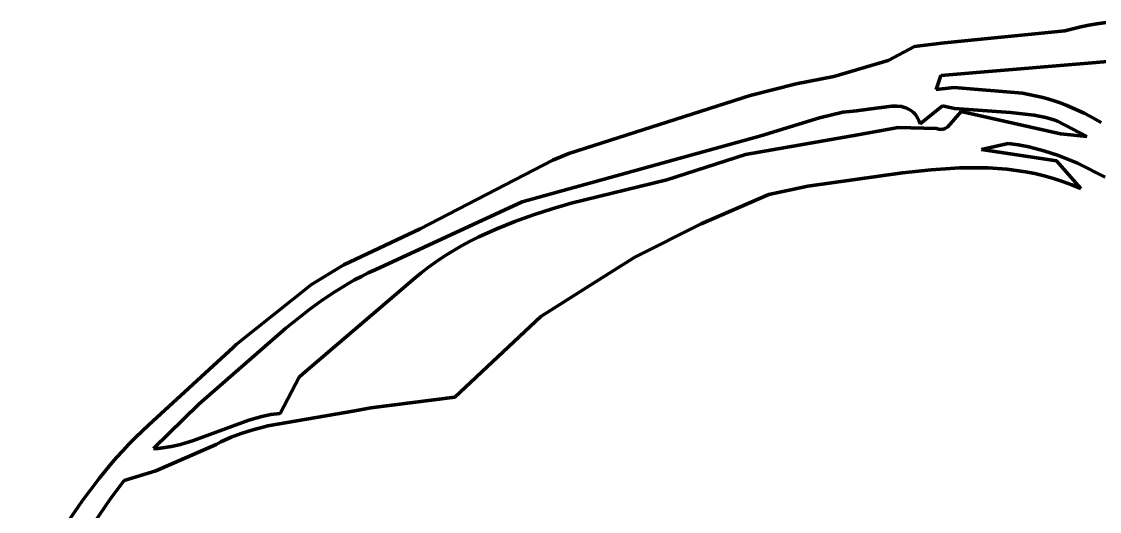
# Model space of a CAD drawing. Header units: millimetres. Extents: x 0 to 11.1, y 0 to 16.2.
# Drawn here: x 2.067 to 3.953, y 4.392 to 5.25 of the extents above; entities that cross this region are included whole.
import ezdxf

# ---------------------------------------------------------------- set-up
doc = ezdxf.new("R2010")
doc.units = ezdxf.units.MM
doc.layers.add('color#0b0b0bff', color=7, linetype='CONTINUOUS', lineweight=100)
doc.layers.add('color#ffffffff', color=7, linetype='CONTINUOUS', lineweight=100)

msp = doc.modelspace()

# ---------------------------------------------------------------- linework, layer by layer
at = {"layer": 'color#0b0b0bff'}
for p, q in [((3.9199, 5.2401), (3.934, 5.2429)), ((3.934, 5.2429), (3.9482, 5.2454)), ((3.9482, 5.2454), (3.9765, 5.2495)), ((3.6817, 5.212), (3.8919, 5.2333)), ((3.8919, 5.2333), (3.9059, 5.2369)), ((3.9059, 5.2369), (3.9199, 5.2401)), ((3.583, 5.1814), (3.6292, 5.2057)), ((3.6292, 5.2057), (3.6762, 5.2118)), ((3.6762, 5.2118), (3.6817, 5.212)), ((4.0618, 5.1878), (3.6755, 5.1551)), ((3.4878, 5.1535), (3.583, 5.1814)), ((3.4224, 5.1402), (3.4878, 5.1535)), ((3.6755, 5.1551), (3.6672, 5.1305)), ((3.3416, 5.1203), (3.4224, 5.1402)), ((3.6672, 5.1305), (3.6984, 5.1338)), ((3.6984, 5.1338), (3.8179, 5.1239)), ((3.0243, 5.0186), (3.3416, 5.1203)), ((3.8179, 5.1239), (3.8292, 5.122)), ((3.8292, 5.122), (3.8404, 5.1197)), ((3.8404, 5.1197), (3.8514, 5.117)), ((3.8514, 5.117), (3.8624, 5.114)), ((3.8624, 5.114), (3.8733, 5.1106)), ((3.8733, 5.1106), (3.884, 5.1069)), ((3.5216, 5.0927), (3.5037, 5.0907)), ((3.5277, 5.093), (3.5216, 5.0927)), ((3.5487, 5.0958), (3.5277, 5.093)), ((3.5894, 5.1015), (3.5487, 5.0958)), ((3.598, 5.1015), (3.5894, 5.1015)), ((3.6063, 5.1005), (3.598, 5.1015)), ((3.6102, 5.0996), (3.6063, 5.1005)), ((3.614, 5.0984), (3.6102, 5.0996)), ((3.6177, 5.0969), (3.614, 5.0984)), ((3.6211, 5.0951), (3.6177, 5.0969)), ((3.6244, 5.0928), (3.6211, 5.0951)), ((3.6274, 5.0902), (3.6244, 5.0928)), ((3.6784, 5.1018), (3.6391, 5.0702)), ((3.6991, 5.0974), (3.6784, 5.1018)), ((3.6877, 5.0653), (3.7106, 5.0921)), ((3.7969, 5.0901), (3.6991, 5.0974)), ((3.7106, 5.0921), (3.8846, 5.0529)), ((3.884, 5.1069), (3.8946, 5.1029)), ((3.8946, 5.1029), (3.9051, 5.0986)), ((3.9051, 5.0986), (3.9155, 5.094)), ((3.9155, 5.094), (3.9257, 5.0891)), ((3.4631, 5.0809), (3.3602, 5.0493)), ((3.5037, 5.0907), (3.4631, 5.0809)), ((3.6303, 5.0871), (3.6274, 5.0902)), ((3.6329, 5.0836), (3.6303, 5.0871)), ((3.6352, 5.0796), (3.6329, 5.0836)), ((3.6373, 5.0752), (3.6352, 5.0796)), ((3.6391, 5.0702), (3.6373, 5.0752)), ((3.8385, 5.0857), (3.7969, 5.0901)), ((3.8591, 5.0814), (3.8385, 5.0857)), ((3.8727, 5.0775), (3.8591, 5.0814)), ((3.8794, 5.0751), (3.8727, 5.0775)), ((3.9309, 5.0482), (3.8794, 5.0751)), ((3.9257, 5.0891), (3.9358, 5.0838)), ((3.9358, 5.0838), (3.9556, 5.0726)), ((3.53, 5.0509), (3.6007, 5.064)), ((3.6007, 5.064), (3.6676, 5.062)), ((3.6676, 5.062), (3.672, 5.0608)), ((3.672, 5.0608), (3.6759, 5.0605)), ((3.6759, 5.0605), (3.6814, 5.0616)), ((3.6814, 5.0616), (3.6877, 5.0653)), ((3.3602, 5.0493), (2.9426, 4.9336)), ((3.3334, 5.0168), (3.53, 5.0509)), ((3.7932, 5.036), (3.7462, 5.0255)), ((3.8113, 5.0335), (3.7932, 5.036)), ((3.8846, 5.0529), (3.9309, 5.0482)), ((2.9965, 5.0068), (3.0243, 5.0186)), ((3.1958, 4.9726), (3.3334, 5.0168)), ((3.7462, 5.0255), (3.8775, 5.0059)), ((3.8291, 5.0301), (3.8113, 5.0335)), ((3.8553, 5.0234), (3.8291, 5.0301)), ((3.881, 5.015), (3.8553, 5.0234)), ((2.7645, 4.8867), (2.9965, 5.0068)), ((3.8775, 5.0059), (3.92, 4.957)), ((3.9143, 5.0014), (3.881, 5.015)), ((3.9627, 4.9769), (3.9143, 5.0014)), ((3.6079, 4.9844), (3.4423, 4.9614)), ((3.6581, 4.9899), (3.6079, 4.9844)), ((3.6914, 4.9924), (3.6581, 4.9899)), ((3.7081, 4.9932), (3.6914, 4.9924)), ((3.7247, 4.9936), (3.7081, 4.9932)), ((3.7413, 4.9936), (3.7247, 4.9936)), ((3.7579, 4.9931), (3.7413, 4.9936)), ((3.7744, 4.9922), (3.7579, 4.9931)), ((3.7908, 4.9908), (3.7744, 4.9922)), ((3.8072, 4.9889), (3.7908, 4.9908)), ((3.8236, 4.9863), (3.8072, 4.9889)), ((3.8398, 4.9832), (3.8236, 4.9863)), ((3.856, 4.9794), (3.8398, 4.9832)), ((3.8722, 4.9749), (3.856, 4.9794)), ((3.0287, 4.9313), (3.1958, 4.9726)), ((3.4423, 4.9614), (3.3745, 4.9465)), ((3.8882, 4.9697), (3.8722, 4.9749)), ((3.9041, 4.9638), (3.8882, 4.9697)), ((3.92, 4.957), (3.9041, 4.9638)), ((3.3745, 4.9465), (3.2557, 4.8951)), ((2.9426, 4.9336), (2.686, 4.815)), ((2.9626, 4.9111), (2.9954, 4.9216)), ((2.9954, 4.9216), (3.0287, 4.9313)), ((2.9301, 4.8995), (2.9463, 4.9054)), ((2.9463, 4.9054), (2.9626, 4.9111)), ((2.6311, 4.8237), (2.7645, 4.8867)), ((2.8826, 4.8797), (2.8983, 4.8867)), ((2.8983, 4.8867), (2.9141, 4.8932)), ((2.9141, 4.8932), (2.9301, 4.8995)), ((3.2557, 4.8951), (3.1402, 4.837)), ((2.8369, 4.8567), (2.8519, 4.8648)), ((2.8519, 4.8648), (2.8672, 4.8725)), ((2.8672, 4.8725), (2.8826, 4.8797)), ((2.8076, 4.8391), (2.8221, 4.8481)), ((2.8221, 4.8481), (2.8369, 4.8567)), ((2.7793, 4.8197), (2.7933, 4.8296)), ((2.7933, 4.8296), (2.8076, 4.8391)), ((3.1402, 4.837), (3.0943, 4.8085)), ((2.5746, 4.7888), (2.6311, 4.8237)), ((2.6737, 4.8093), (2.6616, 4.8033)), ((2.686, 4.815), (2.6737, 4.8093)), ((2.7522, 4.7981), (2.7656, 4.8092)), ((2.7656, 4.8092), (2.7793, 4.8197)), ((3.0943, 4.8085), (2.9755, 4.7333)), ((2.638, 4.7903), (2.6151, 4.7764)), ((2.6497, 4.797), (2.638, 4.7903)), ((2.6616, 4.8033), (2.6497, 4.797)), ((2.7392, 4.7865), (2.7522, 4.7981)), ((2.4426, 4.6838), (2.5746, 4.7888)), ((2.5593, 4.6325), (2.7392, 4.7865)), ((2.6151, 4.7764), (2.5929, 4.7614)), ((2.5929, 4.7614), (2.5712, 4.7457)), ((2.5712, 4.7457), (2.5292, 4.7124)), ((2.9755, 4.7333), (2.8252, 4.5916)), ((2.5292, 4.7124), (2.3772, 4.5798)), ((2.2899, 4.5435), (2.4376, 4.6787)), ((2.4376, 4.6787), (2.4426, 4.6838)), ((2.5193, 4.5634), (2.5529, 4.6271)), ((2.5529, 4.6271), (2.5593, 4.6325)), ((2.8252, 4.5916), (2.6783, 4.5733)), ((2.3772, 4.5798), (2.2978, 4.5017)), ((2.6501, 4.5676), (2.4977, 4.5417)), ((2.5034, 4.5613), (2.5193, 4.5634)), ((2.6783, 4.5733), (2.6501, 4.5676)), ((2.3677, 4.5159), (2.4648, 4.5517)), ((2.4648, 4.5517), (2.4877, 4.5581)), ((2.4877, 4.5581), (2.5034, 4.5613)), ((2.2664, 4.5213), (2.278, 4.5325)), ((2.278, 4.5325), (2.2899, 4.5435)), ((2.4516, 4.5284), (2.4336, 4.5215)), ((2.4699, 4.5343), (2.4516, 4.5284)), ((2.4977, 4.5417), (2.4699, 4.5343)), ((2.2442, 4.4981), (2.2551, 4.5098)), ((2.2551, 4.5098), (2.2664, 4.5213)), ((2.4073, 4.509), (2.3021, 4.4626)), ((2.3295, 4.5056), (2.3449, 4.5091)), ((2.3449, 4.5091), (2.3677, 4.5159)), ((2.416, 4.5135), (2.4073, 4.509)), ((2.4336, 4.5215), (2.416, 4.5135)), ((2.2334, 4.4861), (2.2442, 4.4981)), ((2.2978, 4.5017), (2.3058, 4.5022)), ((2.3058, 4.5022), (2.3138, 4.503)), ((2.3138, 4.503), (2.3295, 4.5056)), ((2.2027, 4.4492), (2.223, 4.474)), ((2.223, 4.474), (2.2334, 4.4861)), ((2.3021, 4.4626), (2.2464, 4.4461)), ((2.1737, 4.4109), (2.2027, 4.4492)), ((2.2464, 4.4461), (2.2231, 4.4149)), ((2.2231, 4.4149), (2.0991, 4.2323)), ((2.0643, 4.252), (2.1737, 4.4109))]:
    msp.add_line(p, q, dxfattribs=at)
at = {"layer": 'color#ffffffff'}
for p, q in [((3.934, 5.2429), (3.9199, 5.2401)), ((3.9482, 5.2454), (3.934, 5.2429)), ((3.9765, 5.2495), (3.9482, 5.2454)), ((3.8919, 5.2333), (3.6817, 5.212)), ((3.9059, 5.2369), (3.8919, 5.2333)), ((3.9199, 5.2401), (3.9059, 5.2369)), ((3.6292, 5.2057), (3.583, 5.1814)), ((3.6762, 5.2118), (3.6292, 5.2057)), ((3.6817, 5.212), (3.6762, 5.2118)), ((3.6755, 5.1551), (4.0618, 5.1878)), ((3.583, 5.1814), (3.4878, 5.1535)), ((3.4878, 5.1535), (3.4224, 5.1402)), ((3.6672, 5.1305), (3.6755, 5.1551)), ((3.4224, 5.1402), (3.3416, 5.1203)), ((3.6984, 5.1338), (3.6672, 5.1305)), ((3.8179, 5.1239), (3.6984, 5.1338)), ((3.3416, 5.1203), (3.0243, 5.0186)), ((3.8292, 5.122), (3.8179, 5.1239)), ((3.8404, 5.1197), (3.8292, 5.122)), ((3.8514, 5.117), (3.8404, 5.1197)), ((3.8624, 5.114), (3.8514, 5.117)), ((3.8733, 5.1106), (3.8624, 5.114)), ((3.884, 5.1069), (3.8733, 5.1106)), ((3.5037, 5.0907), (3.5216, 5.0927)), ((3.5216, 5.0927), (3.5277, 5.093)), ((3.5277, 5.093), (3.5487, 5.0958)), ((3.5487, 5.0958), (3.5894, 5.1015)), ((3.5894, 5.1015), (3.598, 5.1015)), ((3.598, 5.1015), (3.6063, 5.1005)), ((3.6063, 5.1005), (3.6102, 5.0996)), ((3.6102, 5.0996), (3.614, 5.0984)), ((3.614, 5.0984), (3.6177, 5.0969)), ((3.6177, 5.0969), (3.6211, 5.0951)), ((3.6211, 5.0951), (3.6244, 5.0928)), ((3.6244, 5.0928), (3.6274, 5.0902)), ((3.6391, 5.0702), (3.6784, 5.1018)), ((3.6784, 5.1018), (3.6991, 5.0974)), ((3.7106, 5.0921), (3.6877, 5.0653)), ((3.6991, 5.0974), (3.7969, 5.0901)), ((3.8846, 5.0529), (3.7106, 5.0921)), ((3.8946, 5.1029), (3.884, 5.1069)), ((3.9051, 5.0986), (3.8946, 5.1029)), ((3.9155, 5.094), (3.9051, 5.0986)), ((3.9257, 5.0891), (3.9155, 5.094)), ((3.3602, 5.0493), (3.4631, 5.0809)), ((3.4631, 5.0809), (3.5037, 5.0907)), ((3.6274, 5.0902), (3.6303, 5.0871)), ((3.6303, 5.0871), (3.6329, 5.0836)), ((3.6329, 5.0836), (3.6352, 5.0796)), ((3.6352, 5.0796), (3.6373, 5.0752)), ((3.6373, 5.0752), (3.6391, 5.0702)), ((3.7969, 5.0901), (3.8385, 5.0857)), ((3.8385, 5.0857), (3.8591, 5.0814)), ((3.8591, 5.0814), (3.8727, 5.0775)), ((3.8727, 5.0775), (3.8794, 5.0751)), ((3.8794, 5.0751), (3.9309, 5.0482)), ((3.9358, 5.0838), (3.9257, 5.0891)), ((3.9556, 5.0726), (3.9358, 5.0838)), ((3.6007, 5.064), (3.53, 5.0509)), ((3.6676, 5.062), (3.6007, 5.064)), ((3.672, 5.0608), (3.6676, 5.062)), ((3.6759, 5.0605), (3.672, 5.0608)), ((3.6814, 5.0616), (3.6759, 5.0605)), ((3.6877, 5.0653), (3.6814, 5.0616)), ((2.9426, 4.9336), (3.3602, 5.0493)), ((3.53, 5.0509), (3.3334, 5.0168)), ((3.7462, 5.0255), (3.7932, 5.036)), ((3.7932, 5.036), (3.8113, 5.0335)), ((3.9309, 5.0482), (3.8846, 5.0529)), ((3.0243, 5.0186), (2.9965, 5.0068)), ((3.3334, 5.0168), (3.1958, 4.9726)), ((3.8775, 5.0059), (3.7462, 5.0255)), ((3.8113, 5.0335), (3.8291, 5.0301)), ((3.8291, 5.0301), (3.8553, 5.0234)), ((3.8553, 5.0234), (3.881, 5.015)), ((2.9965, 5.0068), (2.7645, 4.8867)), ((3.92, 4.957), (3.8775, 5.0059)), ((3.881, 5.015), (3.9143, 5.0014)), ((3.9143, 5.0014), (3.9627, 4.9769)), ((3.4423, 4.9614), (3.6079, 4.9844)), ((3.6079, 4.9844), (3.6581, 4.9899)), ((3.6581, 4.9899), (3.6914, 4.9924)), ((3.6914, 4.9924), (3.7081, 4.9932)), ((3.7081, 4.9932), (3.7247, 4.9936)), ((3.7247, 4.9936), (3.7413, 4.9936)), ((3.7413, 4.9936), (3.7579, 4.9931)), ((3.7579, 4.9931), (3.7744, 4.9922)), ((3.7744, 4.9922), (3.7908, 4.9908)), ((3.7908, 4.9908), (3.8072, 4.9889)), ((3.8072, 4.9889), (3.8236, 4.9863)), ((3.8236, 4.9863), (3.8398, 4.9832)), ((3.8398, 4.9832), (3.856, 4.9794)), ((3.856, 4.9794), (3.8722, 4.9749)), ((3.1958, 4.9726), (3.0287, 4.9313)), ((3.3745, 4.9465), (3.4423, 4.9614)), ((3.8722, 4.9749), (3.8882, 4.9697)), ((3.8882, 4.9697), (3.9041, 4.9638)), ((3.9041, 4.9638), (3.92, 4.957)), ((3.2557, 4.8951), (3.3745, 4.9465)), ((2.686, 4.815), (2.9426, 4.9336)), ((2.9954, 4.9216), (2.9626, 4.9111)), ((3.0287, 4.9313), (2.9954, 4.9216)), ((2.9463, 4.9054), (2.9301, 4.8995)), ((2.9626, 4.9111), (2.9463, 4.9054)), ((2.7645, 4.8867), (2.6311, 4.8237)), ((2.8983, 4.8867), (2.8826, 4.8797)), ((2.9141, 4.8932), (2.8983, 4.8867)), ((2.9301, 4.8995), (2.9141, 4.8932)), ((3.1402, 4.837), (3.2557, 4.8951)), ((2.8519, 4.8648), (2.8369, 4.8567)), ((2.8672, 4.8725), (2.8519, 4.8648)), ((2.8826, 4.8797), (2.8672, 4.8725)), ((2.8221, 4.8481), (2.8076, 4.8391)), ((2.8369, 4.8567), (2.8221, 4.8481)), ((2.7933, 4.8296), (2.7793, 4.8197)), ((2.8076, 4.8391), (2.7933, 4.8296)), ((3.0943, 4.8085), (3.1402, 4.837)), ((2.6311, 4.8237), (2.5746, 4.7888)), ((2.6616, 4.8033), (2.6737, 4.8093)), ((2.6737, 4.8093), (2.686, 4.815)), ((2.7656, 4.8092), (2.7522, 4.7981)), ((2.7793, 4.8197), (2.7656, 4.8092)), ((2.9755, 4.7333), (3.0943, 4.8085)), ((2.6151, 4.7764), (2.638, 4.7903)), ((2.638, 4.7903), (2.6497, 4.797)), ((2.6497, 4.797), (2.6616, 4.8033)), ((2.7522, 4.7981), (2.7392, 4.7865)), ((2.5746, 4.7888), (2.4426, 4.6838)), ((2.7392, 4.7865), (2.5593, 4.6325)), ((2.5929, 4.7614), (2.6151, 4.7764)), ((2.5712, 4.7457), (2.5929, 4.7614)), ((2.5292, 4.7124), (2.5712, 4.7457)), ((2.8252, 4.5916), (2.9755, 4.7333)), ((2.3772, 4.5798), (2.5292, 4.7124)), ((2.4376, 4.6787), (2.2899, 4.5435)), ((2.4426, 4.6838), (2.4376, 4.6787)), ((2.5529, 4.6271), (2.5193, 4.5634)), ((2.5593, 4.6325), (2.5529, 4.6271)), ((2.6783, 4.5733), (2.8252, 4.5916)), ((2.2978, 4.5017), (2.3772, 4.5798)), ((2.4977, 4.5417), (2.6501, 4.5676)), ((2.5193, 4.5634), (2.5034, 4.5613)), ((2.6501, 4.5676), (2.6783, 4.5733)), ((2.4648, 4.5517), (2.3677, 4.5159)), ((2.4877, 4.5581), (2.4648, 4.5517)), ((2.5034, 4.5613), (2.4877, 4.5581)), ((2.278, 4.5325), (2.2664, 4.5213)), ((2.2899, 4.5435), (2.278, 4.5325)), ((2.4336, 4.5215), (2.4516, 4.5284)), ((2.4516, 4.5284), (2.4699, 4.5343)), ((2.4699, 4.5343), (2.4977, 4.5417)), ((2.2551, 4.5098), (2.2442, 4.4981)), ((2.2664, 4.5213), (2.2551, 4.5098)), ((2.3021, 4.4626), (2.4073, 4.509)), ((2.3449, 4.5091), (2.3295, 4.5056)), ((2.3677, 4.5159), (2.3449, 4.5091)), ((2.4073, 4.509), (2.416, 4.5135)), ((2.416, 4.5135), (2.4336, 4.5215)), ((2.2442, 4.4981), (2.2334, 4.4861)), ((2.3058, 4.5022), (2.2978, 4.5017)), ((2.3138, 4.503), (2.3058, 4.5022)), ((2.3295, 4.5056), (2.3138, 4.503)), ((2.223, 4.474), (2.2027, 4.4492)), ((2.2334, 4.4861), (2.223, 4.474)), ((2.2464, 4.4461), (2.3021, 4.4626)), ((2.2027, 4.4492), (2.1737, 4.4109)), ((2.2231, 4.4149), (2.2464, 4.4461)), ((2.0991, 4.2323), (2.2231, 4.4149)), ((2.1737, 4.4109), (2.0643, 4.252))]:
    msp.add_line(p, q, dxfattribs=at)

doc.saveas('drawing.dxf')
